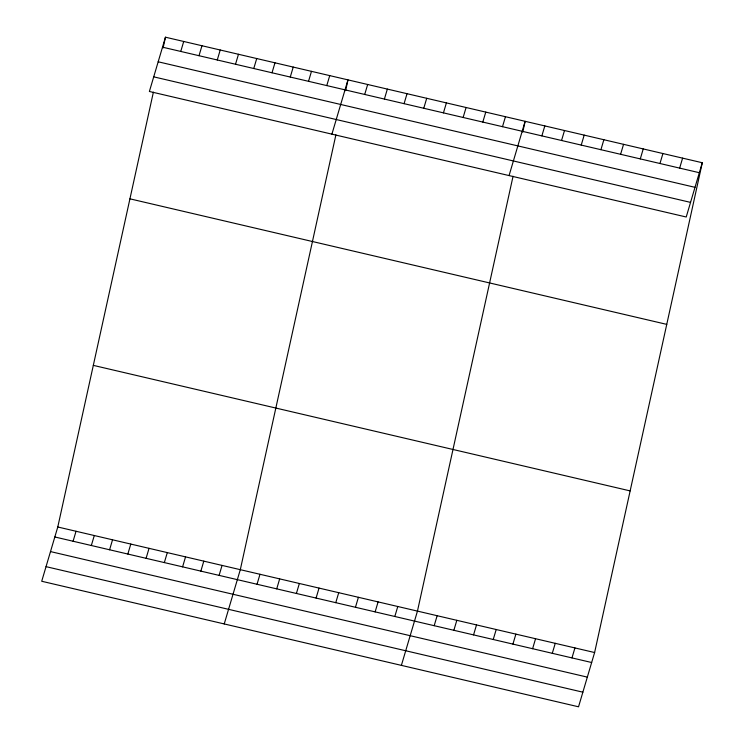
<?xml version="1.0" encoding="UTF-8"?>
<svg xmlns="http://www.w3.org/2000/svg" width="744" height="744" viewBox="0 0 744 744"><rect width="100%" height="100%" fill="white"/><g stroke="black" fill="none" stroke-linecap="round" stroke-linejoin="round"><path stroke-width="1.12" d="M702.289 162.741L686.219 217.006L149.386 91.466L165.466 37.2L702.289 162.741L594.614 652.534L578.534 706.8L41.711 581.259L57.781 526.994L153.385 92.154M163.094 47.979L165.466 37.2M335.897 134.841L240.303 569.681L224.232 623.946M345.616 90.656L347.978 79.887L331.908 134.143M513.053 176.263L417.458 611.112L401.388 665.369M522.762 132.088L525.134 121.309L509.063 175.575M180.764 51.438L183.712 41.469M199.011 55.707L201.968 45.737M73.079 541.241L76.037 531.263M217.267 59.976L220.215 50.006M91.335 545.51L94.293 535.531M235.513 64.244L238.471 54.275M109.591 549.779L112.539 539.8M253.769 68.513L256.727 58.544M127.838 554.048L130.795 544.069M272.016 72.782L274.973 62.812M146.094 558.316L149.042 548.337M290.272 77.05L293.229 67.081M164.34 562.585L167.298 552.606M308.528 81.319L311.476 71.35M182.596 566.854L185.554 556.875M326.774 85.588L329.732 75.618M200.852 571.122L203.8 561.143M219.099 575.391L222.056 565.412M364.709 94.46L367.666 84.49M384.397 99.064L387.354 89.094M257.033 584.254L259.991 574.284M404.076 103.667L407.033 93.688M276.722 588.857L279.67 578.888M423.764 108.271L426.721 98.292M296.4 593.461L299.358 583.491M443.443 112.874L446.4 102.895M316.088 598.064L319.037 588.095M463.131 117.478L466.088 107.499M335.767 602.668L338.725 592.698M482.81 122.081L485.767 112.102M355.455 607.271L358.413 597.302M502.498 126.685L505.455 116.706M375.134 611.875L378.092 601.905M394.822 616.478L397.78 606.509M541.865 135.892L544.822 125.913M561.553 140.495L564.501 130.516M434.189 625.685L437.147 615.716M581.231 145.089L584.189 135.12M453.868 630.289L456.825 620.319M600.919 149.693L603.868 139.723M473.556 634.892L476.513 624.923M620.598 154.296L623.556 144.327M493.235 639.496L496.192 629.526M640.286 158.9L643.235 148.93M512.923 644.099L515.88 634.13M659.965 163.503L662.923 153.534M532.611 648.703L535.559 638.724M679.653 168.107L682.601 158.137M552.29 653.306L555.247 643.327M571.978 657.91L574.926 647.931M162.508 47.17L699.332 172.71M158.174 61.789L695.008 187.33M153.72 76.846L690.544 202.387M129.93 198.834L666.754 324.375M93.316 365.369L630.14 490.901M57.781 526.994L594.614 652.534M54.833 536.973L591.657 662.513M50.499 551.583L587.332 677.124M46.044 566.649L582.868 692.18"/></g></svg>
